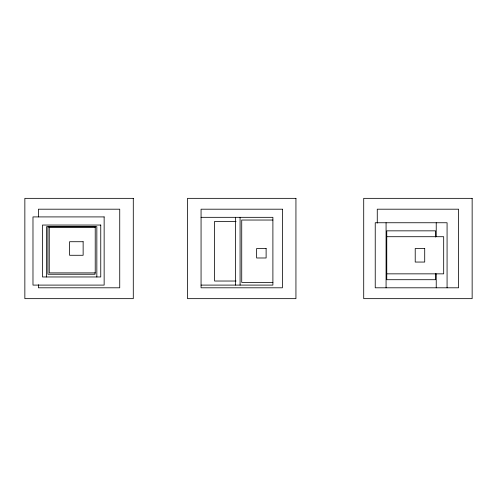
<?xml version="1.0" encoding="UTF-8"?>
<svg xmlns="http://www.w3.org/2000/svg" width="497" height="497" viewBox="0 0 497 497"><rect width="100%" height="100%" fill="white"/><g stroke="black" fill="none" stroke-linecap="round" stroke-linejoin="round"><path stroke-width="0.75" d="M201.061 217.326L272.896 217.326L272.896 285.098L201.061 285.098M272.896 220.034L241.722 220.034L241.722 282.389L272.896 282.389M236.087 221.389L214.611 221.389L214.611 281.029L236.087 281.029M95.051 227.098L47.892 227.098L47.892 274.251L95.051 274.251L95.051 272.71M386.759 236.709L443.684 236.709L443.684 273.847L386.759 273.847M447.076 287.806L447.076 222.749L375.235 222.749L375.235 287.806L458.594 287.806L458.594 209.194L377.266 209.194L377.266 223.066M436.229 222.749L436.229 236.69M436.229 273.866L436.229 287.806M435.552 237.05L435.552 230.844L386.759 230.844L386.759 279.712L435.552 279.712L435.552 273.505M386.076 222.749L386.076 287.806M240.082 217.326L240.082 285.098M235.553 217.326L235.553 285.098M96.84 276.966L96.84 226.651L46.538 226.651L46.538 276.966M38.406 216.897L38.406 209.194L119.734 209.194L119.734 287.806L38.406 287.806L38.406 284.725M133.289 198.346L24.85 198.346L24.85 298.654L133.289 298.654L133.289 198.346M295.939 198.346L187.506 198.346L187.506 298.654L295.939 298.654L295.939 198.346M472.15 198.346L363.711 198.346L363.711 298.654L472.15 298.654L472.15 198.346M282.389 209.194L201.061 209.194L201.061 287.806L282.389 287.806L282.389 209.194M104.146 216.916L32.982 216.916L32.982 285.098L104.146 285.098L104.146 216.916M100.754 225.048L42.469 225.048L42.469 276.966L100.754 276.966L100.754 225.048M95.225 226.936L49.246 226.936L49.246 272.896L95.225 272.896L95.225 226.936M83.136 241.722L69.58 241.722L69.58 255.278L83.136 255.278L83.136 241.722M266.119 248.5L256.632 248.5L256.632 257.986L266.119 257.986L266.119 248.5M424.711 248.5L415.219 248.5L415.219 262.056L424.711 262.056L424.711 248.5"/></g></svg>
